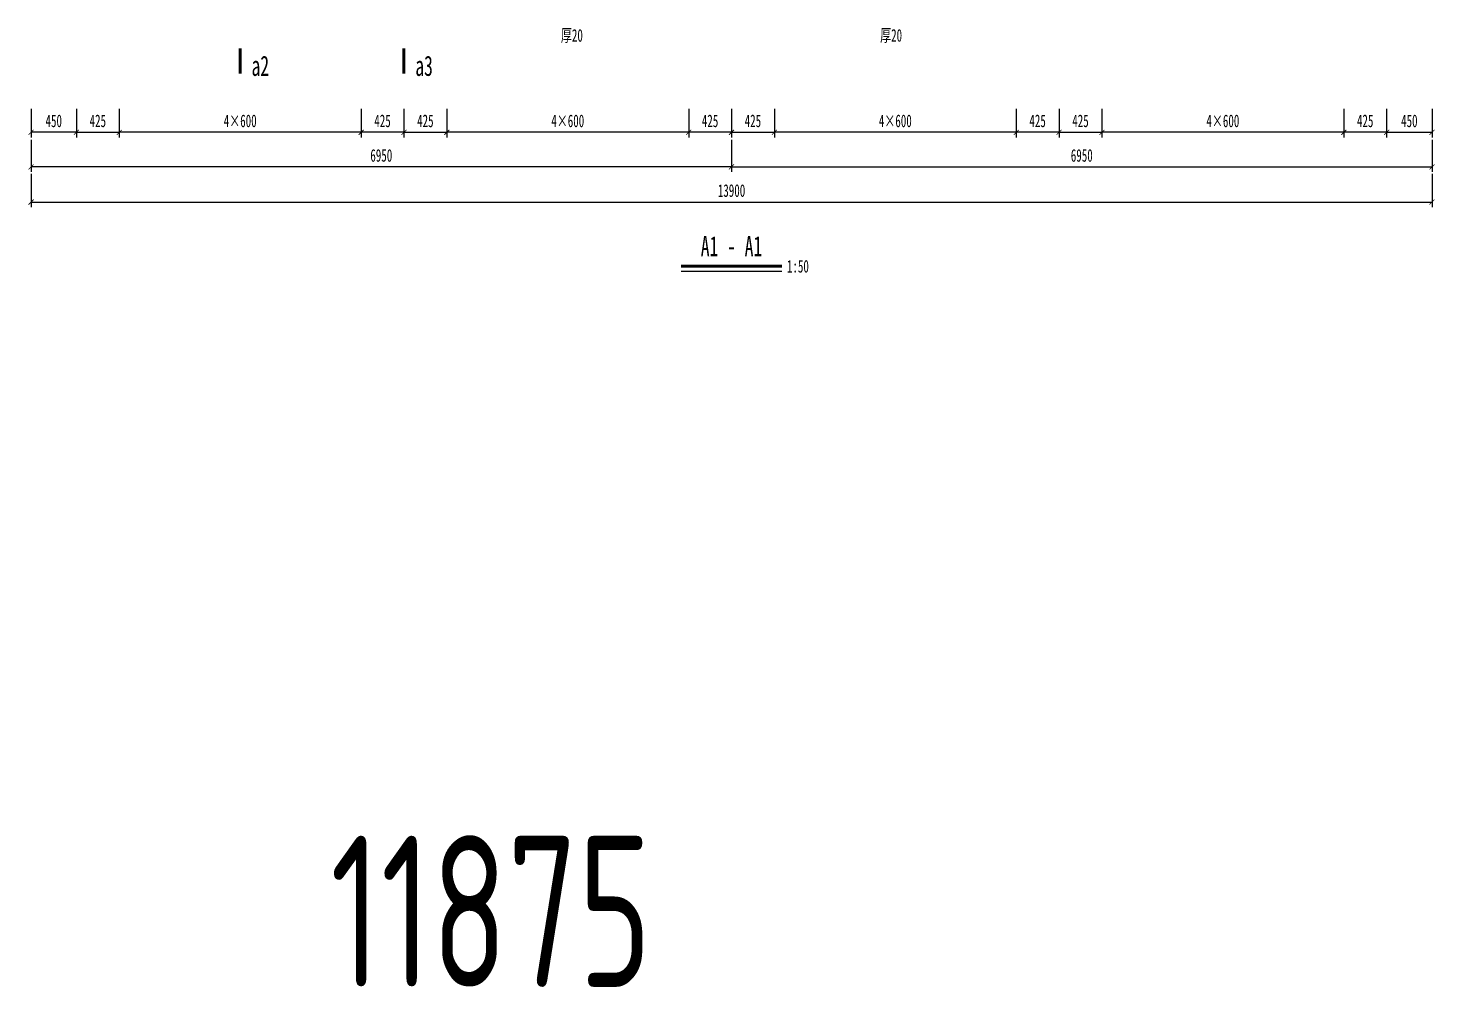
# Model space of a CAD drawing. Extents: x -149716 to 104715, y -26828 to 33500.
# Drawn here: x -79238 to -65281, y -3814 to 5700 of the extents above; entities that cross this region are included whole.
import ezdxf
from ezdxf.enums import TextEntityAlignment as Align

# ---------------------------------------------------------------- set-up
doc = ezdxf.new("R2010")
doc.units = 0
doc.header["$LTSCALE"] = 1000
doc.layers.get('0').update_dxf_attribs({"linetype": 'CONTINUOUS'})
doc.layers.get('Defpoints').update_dxf_attribs({"color": 250, "linetype": 'CONTINUOUS'})
doc.layers.add('04', color=4, linetype='CONTINUOUS')
doc.layers.add('07', color=7, linetype='CONTINUOUS')
doc.layers.add('DIM', color=3, linetype='CONTINUOUS', lineweight=0)
doc.styles.add('TSSD_Dimension', font='tssdeng.shx', dxfattribs={"width": 0.7, "bigfont": 'hztxt.shx'})
doc.styles.add('仿宋', font='simfang.ttf', dxfattribs={"width": 0.64})
doc.dimstyles.new('1：50', dxfattribs={"dimscale": 50, "dimtxt": 2.5, "dimasz": 1, "dimexe": 1, "dimexo": 0, "dimgap": 1, "dimtad": 1, "dimdec": 1, "dimdsep": 46, "dimtxsty": '仿宋', "dimblk": 'ARCHTICK', "dimcen": 0, "dimclrd": 256, "dimclre": 256, "dimclrt": 256, "dimazin": 2, "dimtfac": 1, "dimtdec": 1, "dimtix": 1, "dimtmove": 2, "dimatfit": 3, "dimfxl": 1, "dimtvp": 0.8, "dimtolj": 1, "dimtzin": 0, "dimlwd": -1, "dimlwe": -1, "dimarcsym": 0})

# ---------------------------------------------------------------- blocks, each defined once
blk = doc.blocks.new('_ArchTick')
at = {"color": 0, "linetype": 'ByBlock', "const_width": 0.15}
blk.add_lwpolyline([(-0.5, -0.5), (0.5, 0.5)], dxfattribs=at)
blk = doc.blocks.new('*D410')
at = {"layer": '04', "transparency": 16777216}
for p, q in [((50378, 106607), (50378, 106323)), ((50828, 106607), (50828, 106323)), ((50828, 106373), (50378, 106373))]:
    blk.add_line(p, q, dxfattribs=at)
at = {"layer": 'Defpoints', "color": 0, "transparency": 16777216}
for p in [(50378, 106607), (50828, 106607), (50378, 106373)]:
    blk.add_point(p, dxfattribs=at)
at = {"layer": '04', "transparency": 16777216, "xscale": 50, "yscale": 50, "zscale": 50, "rotation": 180}
blk.add_blockref('_ArchTick', (50378, 106373), dxfattribs=at)
at = {"layer": '04', "transparency": 16777216, "xscale": 50, "yscale": 50, "zscale": 50}
blk.add_blockref('_ArchTick', (50828, 106373), dxfattribs=at)
at = {"layer": '04', "transparency": 16777216, "insert": (50603, 106486), "char_height": 125, "attachment_point": 5, "style": '仿宋'}
blk.add_mtext('\\A1;450', dxfattribs=at)
blk = doc.blocks.new('*D411')
at = {"layer": '04', "transparency": 16777216}
for p, q in [((63828, 106607), (63828, 106323)), ((64278, 106607), (64278, 106323)), ((63828, 106373), (64278, 106373))]:
    blk.add_line(p, q, dxfattribs=at)
at = {"layer": 'Defpoints', "color": 0, "transparency": 16777216}
for p in [(63828, 106607), (64278, 106607), (64278, 106373)]:
    blk.add_point(p, dxfattribs=at)
at = {"layer": '04', "transparency": 16777216, "xscale": 50, "yscale": 50, "zscale": 50, "rotation": 180}
blk.add_blockref('_ArchTick', (63828, 106373), dxfattribs=at)
at = {"layer": '04', "transparency": 16777216, "xscale": 50, "yscale": 50, "zscale": 50}
blk.add_blockref('_ArchTick', (64278, 106373), dxfattribs=at)
at = {"layer": '04', "transparency": 16777216, "insert": (64053, 106486), "char_height": 125, "attachment_point": 5, "style": '仿宋'}
blk.add_mtext('\\A1;450', dxfattribs=at)
blk = doc.blocks.new('*D412')
at = {"layer": '04', "transparency": 16777216}
for p, q in [((50378, 106297), (50378, 105980)), ((57328, 106297), (57328, 105980)), ((57328, 106030), (50378, 106030))]:
    blk.add_line(p, q, dxfattribs=at)
at = {"layer": 'Defpoints', "color": 0, "transparency": 16777216}
for p in [(50378, 106297), (57328, 106297), (50378, 106030)]:
    blk.add_point(p, dxfattribs=at)
at = {"layer": '04', "transparency": 16777216, "xscale": 50, "yscale": 50, "zscale": 50, "rotation": 180}
blk.add_blockref('_ArchTick', (50378, 106030), dxfattribs=at)
at = {"layer": '04', "transparency": 16777216, "xscale": 50, "yscale": 50, "zscale": 50}
blk.add_blockref('_ArchTick', (57328, 106030), dxfattribs=at)
at = {"layer": '04', "transparency": 16777216, "insert": (53853, 106143), "char_height": 125, "attachment_point": 5, "style": '仿宋'}
blk.add_mtext('\\A1;6950', dxfattribs=at)
blk = doc.blocks.new('*D413')
at = {"layer": '04', "transparency": 16777216}
for p, q in [((57328, 106297), (57328, 105980)), ((64278, 106297), (64278, 105980)), ((57328, 106030), (64278, 106030))]:
    blk.add_line(p, q, dxfattribs=at)
at = {"layer": 'Defpoints', "color": 0, "transparency": 16777216}
for p in [(57328, 106297), (64278, 106297), (64278, 106030)]:
    blk.add_point(p, dxfattribs=at)
at = {"layer": '04', "transparency": 16777216, "xscale": 50, "yscale": 50, "zscale": 50, "rotation": 180}
blk.add_blockref('_ArchTick', (57328, 106030), dxfattribs=at)
at = {"layer": '04', "transparency": 16777216, "xscale": 50, "yscale": 50, "zscale": 50}
blk.add_blockref('_ArchTick', (64278, 106030), dxfattribs=at)
at = {"layer": '04', "transparency": 16777216, "insert": (60803, 106143), "char_height": 125, "attachment_point": 5, "style": '仿宋'}
blk.add_mtext('\\A1;6950', dxfattribs=at)
blk = doc.blocks.new('*D414')
at = {"layer": '04', "transparency": 16777216}
for p, q in [((50378, 105960), (50378, 105631)), ((64278, 105960), (64278, 105631)), ((50378, 105681), (64278, 105681))]:
    blk.add_line(p, q, dxfattribs=at)
at = {"layer": 'Defpoints', "color": 0, "transparency": 16777216}
for p in [(50378, 105960), (64278, 105960), (64278, 105681)]:
    blk.add_point(p, dxfattribs=at)
at = {"layer": '04', "transparency": 16777216, "xscale": 50, "yscale": 50, "zscale": 50, "rotation": 180}
blk.add_blockref('_ArchTick', (50378, 105681), dxfattribs=at)
at = {"layer": '04', "transparency": 16777216, "xscale": 50, "yscale": 50, "zscale": 50}
blk.add_blockref('_ArchTick', (64278, 105681), dxfattribs=at)
at = {"layer": '04', "transparency": 16777216, "insert": (57328, 105794), "char_height": 125, "attachment_point": 5, "style": '仿宋'}
blk.add_mtext('\\A1;13900', dxfattribs=at)
blk = doc.blocks.new('*D451')
at = {"layer": '04', "transparency": 16777216}
for p, q in [((53653, 106607), (53653, 106323)), ((54078, 106607), (54078, 106323)), ((54078, 106373), (53653, 106373))]:
    blk.add_line(p, q, dxfattribs=at)
at = {"layer": 'Defpoints', "color": 0, "transparency": 16777216}
for p in [(53653, 106607), (54078, 106607), (53653, 106373)]:
    blk.add_point(p, dxfattribs=at)
at = {"layer": '04', "transparency": 16777216, "xscale": 50, "yscale": 50, "zscale": 50, "rotation": 180}
blk.add_blockref('_ArchTick', (53653, 106373), dxfattribs=at)
at = {"layer": '04', "transparency": 16777216, "xscale": 50, "yscale": 50, "zscale": 50}
blk.add_blockref('_ArchTick', (54078, 106373), dxfattribs=at)
at = {"layer": '04', "transparency": 16777216, "insert": (53865, 106486), "char_height": 125, "attachment_point": 5, "style": '仿宋'}
blk.add_mtext('\\A1;425', dxfattribs=at)
blk = doc.blocks.new('*D452')
at = {"layer": '04', "transparency": 16777216}
for p, q in [((51253, 106607), (51253, 106323)), ((53653, 106607), (53653, 106323)), ((53653, 106373), (51253, 106373))]:
    blk.add_line(p, q, dxfattribs=at)
at = {"layer": 'Defpoints', "color": 0, "transparency": 16777216}
for p in [(51253, 106607), (53653, 106607), (51253, 106373)]:
    blk.add_point(p, dxfattribs=at)
at = {"layer": '04', "transparency": 16777216, "xscale": 50, "yscale": 50, "zscale": 50, "rotation": 180}
blk.add_blockref('_ArchTick', (51253, 106373), dxfattribs=at)
at = {"layer": '04', "transparency": 16777216, "xscale": 50, "yscale": 50, "zscale": 50}
blk.add_blockref('_ArchTick', (53653, 106373), dxfattribs=at)
at = {"layer": '04', "transparency": 16777216, "insert": (52453, 106486), "char_height": 125, "attachment_point": 5, "style": '仿宋'}
blk.add_mtext('\\A1;4×600', dxfattribs=at)
blk = doc.blocks.new('*D453')
at = {"layer": '04', "transparency": 16777216}
for p, q in [((50828, 106607), (50828, 106323)), ((51253, 106607), (51253, 106323)), ((50828, 106373), (51253, 106373))]:
    blk.add_line(p, q, dxfattribs=at)
at = {"layer": 'Defpoints', "color": 0, "transparency": 16777216}
for p in [(50828, 106607), (51253, 106607), (51253, 106373)]:
    blk.add_point(p, dxfattribs=at)
at = {"layer": '04', "transparency": 16777216, "xscale": 50, "yscale": 50, "zscale": 50, "rotation": 180}
blk.add_blockref('_ArchTick', (50828, 106373), dxfattribs=at)
at = {"layer": '04', "transparency": 16777216, "xscale": 50, "yscale": 50, "zscale": 50}
blk.add_blockref('_ArchTick', (51253, 106373), dxfattribs=at)
at = {"layer": '04', "transparency": 16777216, "insert": (51040, 106486), "char_height": 125, "attachment_point": 5, "style": '仿宋'}
blk.add_mtext('\\A1;425', dxfattribs=at)
blk = doc.blocks.new('*D454')
at = {"layer": '04', "transparency": 16777216}
for p, q in [((56903, 106607), (56903, 106323)), ((57328, 106607), (57328, 106323)), ((57328, 106373), (56903, 106373))]:
    blk.add_line(p, q, dxfattribs=at)
at = {"layer": 'Defpoints', "color": 0, "transparency": 16777216}
for p in [(56903, 106607), (57328, 106607), (56903, 106373)]:
    blk.add_point(p, dxfattribs=at)
at = {"layer": '04', "transparency": 16777216, "xscale": 50, "yscale": 50, "zscale": 50, "rotation": 180}
blk.add_blockref('_ArchTick', (56903, 106373), dxfattribs=at)
at = {"layer": '04', "transparency": 16777216, "xscale": 50, "yscale": 50, "zscale": 50}
blk.add_blockref('_ArchTick', (57328, 106373), dxfattribs=at)
at = {"layer": '04', "transparency": 16777216, "insert": (57115, 106486), "char_height": 125, "attachment_point": 5, "style": '仿宋'}
blk.add_mtext('\\A1;425', dxfattribs=at)
blk = doc.blocks.new('*D455')
at = {"layer": '04', "transparency": 16777216}
for p, q in [((54503, 106607), (54503, 106323)), ((56903, 106607), (56903, 106323)), ((56903, 106373), (54503, 106373))]:
    blk.add_line(p, q, dxfattribs=at)
at = {"layer": 'Defpoints', "color": 0, "transparency": 16777216}
for p in [(54503, 106607), (56903, 106607), (54503, 106373)]:
    blk.add_point(p, dxfattribs=at)
at = {"layer": '04', "transparency": 16777216, "xscale": 50, "yscale": 50, "zscale": 50, "rotation": 180}
blk.add_blockref('_ArchTick', (54503, 106373), dxfattribs=at)
at = {"layer": '04', "transparency": 16777216, "xscale": 50, "yscale": 50, "zscale": 50}
blk.add_blockref('_ArchTick', (56903, 106373), dxfattribs=at)
at = {"layer": '04', "transparency": 16777216, "insert": (55703, 106486), "char_height": 125, "attachment_point": 5, "style": '仿宋'}
blk.add_mtext('\\A1;4×600', dxfattribs=at)
blk = doc.blocks.new('*D456')
at = {"layer": '04', "transparency": 16777216}
for p, q in [((54078, 106607), (54078, 106323)), ((54503, 106607), (54503, 106323)), ((54078, 106373), (54503, 106373))]:
    blk.add_line(p, q, dxfattribs=at)
at = {"layer": 'Defpoints', "color": 0, "transparency": 16777216}
for p in [(54078, 106607), (54503, 106607), (54503, 106373)]:
    blk.add_point(p, dxfattribs=at)
at = {"layer": '04', "transparency": 16777216, "xscale": 50, "yscale": 50, "zscale": 50, "rotation": 180}
blk.add_blockref('_ArchTick', (54078, 106373), dxfattribs=at)
at = {"layer": '04', "transparency": 16777216, "xscale": 50, "yscale": 50, "zscale": 50}
blk.add_blockref('_ArchTick', (54503, 106373), dxfattribs=at)
at = {"layer": '04', "transparency": 16777216, "insert": (54290, 106486), "char_height": 125, "attachment_point": 5, "style": '仿宋'}
blk.add_mtext('\\A1;425', dxfattribs=at)
blk = doc.blocks.new('*D457')
at = {"layer": '04', "transparency": 16777216}
for p, q in [((60153, 106607), (60153, 106323)), ((60578, 106607), (60578, 106323)), ((60578, 106373), (60153, 106373))]:
    blk.add_line(p, q, dxfattribs=at)
at = {"layer": 'Defpoints', "color": 0, "transparency": 16777216}
for p in [(60153, 106607), (60578, 106607), (60153, 106373)]:
    blk.add_point(p, dxfattribs=at)
at = {"layer": '04', "transparency": 16777216, "xscale": 50, "yscale": 50, "zscale": 50, "rotation": 180}
blk.add_blockref('_ArchTick', (60153, 106373), dxfattribs=at)
at = {"layer": '04', "transparency": 16777216, "xscale": 50, "yscale": 50, "zscale": 50}
blk.add_blockref('_ArchTick', (60578, 106373), dxfattribs=at)
at = {"layer": '04', "transparency": 16777216, "insert": (60365, 106486), "char_height": 125, "attachment_point": 5, "style": '仿宋'}
blk.add_mtext('\\A1;425', dxfattribs=at)
blk = doc.blocks.new('*D458')
at = {"layer": '04', "transparency": 16777216}
for p, q in [((57753, 106607), (57753, 106323)), ((60153, 106607), (60153, 106323)), ((60153, 106373), (57753, 106373))]:
    blk.add_line(p, q, dxfattribs=at)
at = {"layer": 'Defpoints', "color": 0, "transparency": 16777216}
for p in [(57753, 106607), (60153, 106607), (57753, 106373)]:
    blk.add_point(p, dxfattribs=at)
at = {"layer": '04', "transparency": 16777216, "xscale": 50, "yscale": 50, "zscale": 50, "rotation": 180}
blk.add_blockref('_ArchTick', (57753, 106373), dxfattribs=at)
at = {"layer": '04', "transparency": 16777216, "xscale": 50, "yscale": 50, "zscale": 50}
blk.add_blockref('_ArchTick', (60153, 106373), dxfattribs=at)
at = {"layer": '04', "transparency": 16777216, "insert": (58953, 106486), "char_height": 125, "attachment_point": 5, "style": '仿宋'}
blk.add_mtext('\\A1;4×600', dxfattribs=at)
blk = doc.blocks.new('*D459')
at = {"layer": '04', "transparency": 16777216}
for p, q in [((57328, 106607), (57328, 106323)), ((57753, 106607), (57753, 106323)), ((57328, 106373), (57753, 106373))]:
    blk.add_line(p, q, dxfattribs=at)
at = {"layer": 'Defpoints', "color": 0, "transparency": 16777216}
for p in [(57328, 106607), (57753, 106607), (57753, 106373)]:
    blk.add_point(p, dxfattribs=at)
at = {"layer": '04', "transparency": 16777216, "xscale": 50, "yscale": 50, "zscale": 50, "rotation": 180}
blk.add_blockref('_ArchTick', (57328, 106373), dxfattribs=at)
at = {"layer": '04', "transparency": 16777216, "xscale": 50, "yscale": 50, "zscale": 50}
blk.add_blockref('_ArchTick', (57753, 106373), dxfattribs=at)
at = {"layer": '04', "transparency": 16777216, "insert": (57540, 106486), "char_height": 125, "attachment_point": 5, "style": '仿宋'}
blk.add_mtext('\\A1;425', dxfattribs=at)
blk = doc.blocks.new('*D460')
at = {"layer": '04', "transparency": 16777216}
for p, q in [((63403, 106607), (63403, 106323)), ((63828, 106607), (63828, 106323)), ((63828, 106373), (63403, 106373))]:
    blk.add_line(p, q, dxfattribs=at)
at = {"layer": 'Defpoints', "color": 0, "transparency": 16777216}
for p in [(63403, 106607), (63828, 106607), (63403, 106373)]:
    blk.add_point(p, dxfattribs=at)
at = {"layer": '04', "transparency": 16777216, "xscale": 50, "yscale": 50, "zscale": 50, "rotation": 180}
blk.add_blockref('_ArchTick', (63403, 106373), dxfattribs=at)
at = {"layer": '04', "transparency": 16777216, "xscale": 50, "yscale": 50, "zscale": 50}
blk.add_blockref('_ArchTick', (63828, 106373), dxfattribs=at)
at = {"layer": '04', "transparency": 16777216, "insert": (63615, 106486), "char_height": 125, "attachment_point": 5, "style": '仿宋'}
blk.add_mtext('\\A1;425', dxfattribs=at)
blk = doc.blocks.new('*D461')
at = {"layer": '04', "transparency": 16777216}
for p, q in [((61003, 106607), (61003, 106323)), ((63403, 106607), (63403, 106323)), ((63403, 106373), (61003, 106373))]:
    blk.add_line(p, q, dxfattribs=at)
at = {"layer": 'Defpoints', "color": 0, "transparency": 16777216}
for p in [(61003, 106607), (63403, 106607), (61003, 106373)]:
    blk.add_point(p, dxfattribs=at)
at = {"layer": '04', "transparency": 16777216, "xscale": 50, "yscale": 50, "zscale": 50, "rotation": 180}
blk.add_blockref('_ArchTick', (61003, 106373), dxfattribs=at)
at = {"layer": '04', "transparency": 16777216, "xscale": 50, "yscale": 50, "zscale": 50}
blk.add_blockref('_ArchTick', (63403, 106373), dxfattribs=at)
at = {"layer": '04', "transparency": 16777216, "insert": (62203, 106486), "char_height": 125, "attachment_point": 5, "style": '仿宋'}
blk.add_mtext('\\A1;4×600', dxfattribs=at)
blk = doc.blocks.new('*D462')
at = {"layer": '04', "transparency": 16777216}
for p, q in [((60578, 106607), (60578, 106323)), ((61003, 106607), (61003, 106323)), ((60578, 106373), (61003, 106373))]:
    blk.add_line(p, q, dxfattribs=at)
at = {"layer": 'Defpoints', "color": 0, "transparency": 16777216}
for p in [(60578, 106607), (61003, 106607), (61003, 106373)]:
    blk.add_point(p, dxfattribs=at)
at = {"layer": '04', "transparency": 16777216, "xscale": 50, "yscale": 50, "zscale": 50, "rotation": 180}
blk.add_blockref('_ArchTick', (60578, 106373), dxfattribs=at)
at = {"layer": '04', "transparency": 16777216, "xscale": 50, "yscale": 50, "zscale": 50}
blk.add_blockref('_ArchTick', (61003, 106373), dxfattribs=at)
at = {"layer": '04', "transparency": 16777216, "insert": (60790, 106486), "char_height": 125, "attachment_point": 5, "style": '仿宋'}
blk.add_mtext('\\A1;425', dxfattribs=at)
blk = doc.blocks.new('A$C0FB2707F')
at = {"layer": '07'}
blk.add_line((13695.15, 39.86), (14695.15, 39.86), dxfattribs=at)
at = {"layer": '07', "const_width": 30}
for points in [[(9320.15, 2252.29), (9320.15, 2002.29)], [(10945.15, 2252.29), (10945.15, 2002.29)], [(13695.15, 89.86), (14695.15, 89.86)]]:
    blk.add_lwpolyline(points, dxfattribs=at)
at = {"layer": '07', "style": '仿宋', "width": 0.64}
for s, height, p in [('厚20', 125, (12611.45, 2379.15)), ('厚20', 125, (15778.85, 2379.15)), ('a2', 200, (9520.15, 2077.29)), ('a3', 200, (11145.15, 2077.29)), ('A1 - A1', 200, (14195.15, 289.86))]:
    blk.add_text(s, height=height, dxfattribs=at).set_placement(p, align=Align.MIDDLE)
blk.add_text('1:50', height=125, dxfattribs=at).set_placement((14745.15, 89.86), align=Align.MIDDLE_LEFT)
at = {"layer": '04'}
for p1, p2, distance, picture, middle in [((7695.15, 1653.23), (7245.15, 1653.23), 234.2, '*D410', (7470.15, 1532.25)), ((7695.15, 1653.23), (8120.15, 1653.23), -234.2, '*D453', (7907.65, 1532.25)), ((10945.15, 1653.23), (10520.15, 1653.23), 234.2, '*D451', (10732.65, 1532.25)), ((10945.15, 1653.23), (11370.15, 1653.23), -234.2, '*D456', (11157.65, 1532.25)), ((14195.15, 1653.23), (13770.15, 1653.23), 234.2, '*D454', (13982.65, 1532.25)), ((14195.15, 1653.23), (14620.15, 1653.23), -234.2, '*D459', (14407.65, 1532.25)), ((17445.15, 1653.23), (17020.15, 1653.23), 234.2, '*D457', (17232.65, 1532.25)), ((17445.15, 1653.23), (17870.15, 1653.23), -234.2, '*D462', (17657.65, 1532.25)), ((20695.15, 1653.23), (20270.15, 1653.23), 234.2, '*D460', (20482.65, 1532.25)), ((20695.15, 1653.23), (21145.15, 1653.23), -234.2, '*D411', (20920.15, 1532.25)), ((14195.15, 1342.84), (7245.15, 1342.84), 266.72, '*D412', (10720.15, 1189.34)), ((14195.15, 1342.84), (21145.15, 1342.84), -266.72, '*D413', (17670.15, 1189.34)), ((7245.15, 1006.18), (21145.15, 1006.18), -279.32, '*D414', (14195.15, 840.07))]:
    dim = blk.add_aligned_dim(p1=p1, p2=p2, distance=distance, dimstyle='1：50', dxfattribs=at)
    dim.commit()
    dim.dimension.update_dxf_attribs({"geometry": picture, "text_midpoint": middle, "insert": (-43132.48, -104954)})
for p1, p2, picture, middle in [((10520.15, 1653.23), (8120.15, 1653.23), '*D452', (9320.15, 1532.25)), ((13770.15, 1653.23), (11370.15, 1653.23), '*D455', (12570.15, 1532.25)), ((17020.15, 1653.23), (14620.15, 1653.23), '*D458', (15820.15, 1532.25)), ((20270.15, 1653.23), (17870.15, 1653.23), '*D461', (19070.15, 1532.25))]:
    dim = blk.add_aligned_dim(p1=p1, p2=p2, distance=234.2, text='4×600', dimstyle='1：50', dxfattribs=at)
    dim.commit()
    dim.dimension.update_dxf_attribs({"geometry": picture, "text_midpoint": middle, "insert": (-43132.48, -104954)})

msp = doc.modelspace()

# ---------------------------------------------------------------- block references
msp.add_blockref('A$C0FB2707F', (-86454.79815, 3246.81766))

# ---------------------------------------------------------------- texts
at = {"layer": 'DIM', "color": 7, "style": 'TSSD_Dimension', "width": 0.7}
msp.add_text('11875', height=1500, dxfattribs=at).set_placement((-76240.47637, -3813.95179))

doc.saveas('drawing.dxf')
